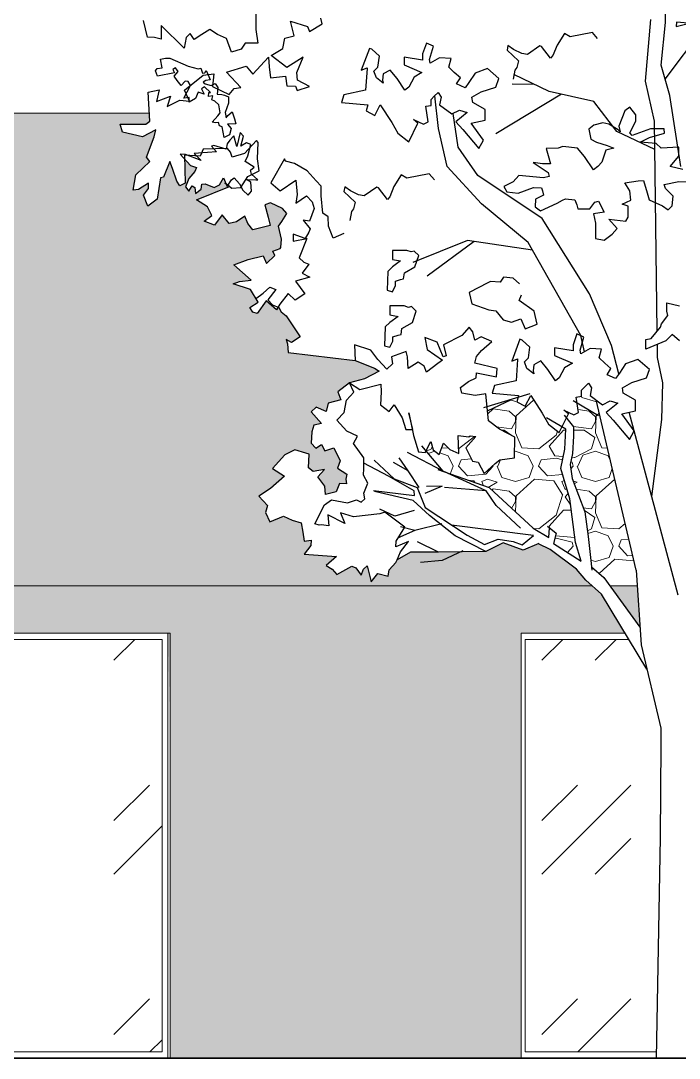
# Model space of a CAD drawing. Header units: millimetres. Extents: x -4829 to 17751, y -2575 to 15731.
# Drawn here: x 7408 to 7826, y 13188 to 13847 of the extents above; entities that cross this region are included whole.
import ezdxf

# ---------------------------------------------------------------- set-up
doc = ezdxf.new("R2010")
doc.units = ezdxf.units.MM
doc.layers.get('0').update_dxf_attribs({"lineweight": 20})
for name, color, linetype, lineweight in [('Alberi_tronco', 7, 'Continuous', 25), ('Albero_foglie', 7, 'Continuous', 25), ('linea terra', 7, 'Continuous', 35), ('retini', 253, 'Continuous', 13)]:
    doc.layers.add(name, color=color, linetype=linetype, lineweight=lineweight)
doc.layers.add('VERDE_alberi', color=104, linetype='Continuous', plot=False)

msp = doc.modelspace()

# ---------------------------------------------------------------- hatches: boundary and pattern name
h = msp.add_hatch()
h.set_pattern_fill('GOST_GLASS', color=256, scale=16)
h.paths.add_polyline_path([(6938.72, 13192.07), (6938.72, 13454.07), (6716.67, 13454.07), (6716.67, 13192.07)])
h.paths.add_polyline_path([(7164.78, 13454.07), (6942.72, 13454.07), (6942.72, 13192.07), (7164.78, 13192.07)])
h.paths.add_polyline_path([(7497.68, 13192.07), (7497.68, 13454.07), (7290.28, 13454.07), (7290.28, 13192.07)])
h.paths.add_polyline_path([(7728.18, 13192.07), (7811.4, 13192.07), (7813.69, 13328.16), (7814.11, 13387.34), (7814.1, 13454.07), (7728.18, 13454.07)])
h.paths.add_polyline_path([(7967.73, 13454.07), (7851.67, 13454.07), (7851.67, 13192.07), (7967.73, 13192.07)])
at = {"layer": 'retini'}
h = msp.add_hatch(dxfattribs=at)
h.set_pattern_fill('GRAVEL', color=256, scale=2)
h.paths.add_polyline_path([(6569.27, 13788.07), (6319.27, 13788.07), (6319.27, 13188.07), (6569.27, 13188.07)])
h.paths.add_polyline_path([(7744.01, 13511.16), (7736.6, 13514.76), (7726.8, 13510.72), (7714.16, 13515.44), (7703.08, 13509.92), (7673.2, 13509.5), (7655.33, 13509.45), (7646.94, 13504.48), (7645.96, 13502.78), (7641.73, 13498.18), (7641.07, 13494.26), (7634.56, 13495.96), (7630.28, 13490.49), (7627.79, 13500.76), (7625.47, 13498.7), (7623.93, 13494.83), (7620.67, 13499.42), (7618.09, 13500.45), (7608.54, 13495.29), (7605.53, 13498.56), (7601.83, 13500.97), (7608.32, 13506.75), (7587.85, 13508.08), (7592.13, 13513.55), (7592.33, 13517.06), (7587.89, 13516.44), (7586.91, 13522.22), (7585.92, 13528.01), (7580.29, 13529.66), (7574.71, 13532.19), (7566.15, 13528.73), (7563.41, 13534.62), (7564.54, 13538.95), (7559.16, 13544.99), (7566.49, 13549.85), (7575.31, 13557.69), (7567.66, 13562.55), (7575.66, 13571.32), (7582, 13574.47), (7588.92, 13572.3), (7591.09, 13571.74), (7590.59, 13562.96), (7593.53, 13560.58), (7600.65, 13561.93), (7596.42, 13557.33), (7600.92, 13551.34), (7601.49, 13546.03), (7608.2, 13547.83), (7610.26, 13553), (7614.65, 13552.74), (7614.39, 13555.83), (7615.01, 13558.88), (7609.07, 13562.75), (7610.66, 13567.5), (7606.73, 13575.66), (7600.9, 13573.8), (7598.93, 13577.88), (7595.27, 13575.45), (7592.38, 13578.71), (7592.78, 13585.73), (7593.92, 13590.06), (7598.82, 13591.1), (7592.2, 13598.53), (7595.45, 13601.42), (7601.91, 13598.84), (7603.09, 13604.06), (7611.14, 13606.22), (7609.23, 13611.18), (7616.6, 13616.91), (7626.12, 13619.54), (7635.5, 13624.4), (7632.53, 13626.18), (7620.19, 13631.16), (7577.66, 13636.16), (7577.23, 13641.77), (7576.36, 13644.36), (7579.82, 13642.64), (7585.25, 13646.17), (7576.35, 13659.46), (7573.33, 13662.05), (7571.86, 13664.73), (7571.27, 13664.99), (7570.3, 13663.27), (7563.82, 13669.08), (7557.94, 13660.95), (7555.19, 13661.81), (7553.4, 13664.78), (7558.72, 13668.26), (7553.84, 13676.29), (7542.83, 13679.73), (7546.82, 13681.36), (7554.19, 13682.22), (7543.17, 13691.87), (7552.41, 13695.33), (7561.85, 13697.51), (7563.95, 13692.62), (7569.33, 13697.74), (7567.91, 13700.45), (7572.53, 13702.18), (7573.07, 13702.92), (7573.52, 13708.22), (7571.55, 13716.39), (7573.69, 13719.35), (7576.79, 13724.42), (7574, 13727.56), (7566.55, 13731.26), (7562.83, 13730), (7565.06, 13722.2), (7566.25, 13716.84), (7555.27, 13714.08), (7552, 13718.12), (7550.28, 13722.74), (7544.96, 13719.27), (7540.24, 13718.18), (7535.76, 13723.66), (7530.96, 13717), (7524.35, 13719.52), (7529.3, 13723.26), (7526.46, 13728.69), (7519.55, 13733.12), (7540.37, 13741.71), (7539.48, 13742.36), (7539, 13741.65), (7536.61, 13747.13), (7534.21, 13742.68), (7530.78, 13740.97), (7524.96, 13743.36), (7522.91, 13743.02), (7522.57, 13739.94), (7518.8, 13737.2), (7518.46, 13740.97), (7516.74, 13741.99), (7514.69, 13738.57), (7512.63, 13741.31), (7514.69, 13746.78), (7518.46, 13751.23), (7519.48, 13753.63), (7515.72, 13755), (7512.03, 13759.06), (7512.25, 13743.7), (7508.96, 13741.98), (7507.05, 13745), (7504.32, 13753.1), (7502.65, 13757.58), (7498.58, 13747.43), (7496.73, 13747.13), (7494.65, 13733.49), (7488.7, 13729.2), (7485.92, 13736.11), (7489.03, 13740.41), (7488.97, 13743.73), (7482.74, 13739.63), (7479.23, 13739.3), (7480.98, 13749.09), (7489.85, 13757.41), (7487.75, 13760.16), (7492.56, 13773.05), (7493.74, 13777.52), (7485.2, 13773.05), (7472.61, 13776), (7471.06, 13781.21), (7487.44, 13781.25), (7490, 13783.08), (7489.71, 13788.07), (7384.17, 13788.07), (7384.17, 13488.07), (7770.57, 13488.07), (7766.7, 13491.54), (7760.77, 13498.55)])
h.paths.add_polyline_path([(7851.53, 13488.07), (7980.91, 13488.07), (7980.91, 13458.07), (7966.24, 13458.07), (7966.24, 13188.07), (8319.27, 13188.07), (8319.27, 13788.07), (8130.65, 13788.07), (8130.93, 13787.06), (8137.26, 13785.8), (8140.35, 13779.92), (8139.46, 13772.2), (8134.47, 13776.82), (8132.12, 13771.7), (8129.02, 13769.36), (8127.25, 13770.37), (8124.18, 13772.28), (8102.85, 13770.7), (8100.41, 13764.55), (8108.77, 13766.83), (8112.75, 13768.66), (8114.77, 13755.76), (8117.56, 13756.52), (8124.77, 13754.75), (8135.79, 13755.51), (8134.64, 13751.46), (8132.43, 13748.62), (8129.2, 13744), (8121.16, 13743.3), (8118.19, 13743.24), (8114.39, 13740.71), (8109.38, 13737.11), (8102.68, 13739.76), (8097.61, 13739.13), (8094.58, 13742.04), (8070.7, 13729.4), (8068.22, 13726.93), (8074.41, 13719.51), (8073.17, 13715.19), (8085.54, 13717.04), (8087.4, 13715.8), (8085.54, 13710.86), (8083.07, 13710.86), (8082.45, 13707.15), (8089.26, 13701.59), (8091.73, 13701.59), (8097.3, 13700.36), (8091.11, 13695.41), (8104.1, 13690.47), (8107.81, 13688.61), (8094.82, 13679.96), (8090.49, 13681.82), (8089.26, 13683.67), (8081.21, 13680.58), (8081.83, 13676.87), (8091.11, 13673.78), (8085.54, 13657.72), (8081.83, 13663.28), (8078.12, 13662.66), (8083.69, 13652.15), (8080.6, 13645.36), (8070.7, 13644.74), (8065.13, 13639.8), (8062.66, 13634.23), (8057.09, 13628.05), (8053.38, 13628.67), (8045.53, 13624.84), (8038.25, 13631.14), (8025.63, 13628.72), (8020.29, 13623.87), (8008.15, 13631.63), (7997.26, 13627.65), (7990.57, 13626.32), (7995.25, 13621.64), (7992.58, 13618.97), (7985.89, 13621.64), (7985.89, 13616.96), (7977.86, 13619.64), (7975.86, 13615.63), (7973.18, 13612.29), (7967.16, 13618.3), (7970.51, 13610.28), (7968.5, 13606.94), (7963.82, 13610.95), (7963.15, 13618.3), (7956.46, 13614.29), (7947.77, 13611.16), (7943.33, 13614.13), (7938.28, 13617.39), (7929.81, 13620.65), (7927.96, 13609.52), (7923.63, 13596.55), (7931.05, 13591.6), (7926.72, 13584.8), (7923.63, 13578.01), (7925.48, 13576.15), (7921.77, 13574.92), (7914.97, 13581.71), (7913.73, 13585.42), (7905.69, 13586.66), (7908.78, 13582.95), (7908.78, 13576.15), (7907.72, 13571.89), (7910.38, 13570.11), (7912.23, 13564.57), (7903.6, 13557.18), (7903.6, 13555.33), (7889.42, 13565.19), (7882.02, 13562.11), (7880.17, 13564.57), (7873.39, 13561.49), (7871.54, 13557.18), (7867.84, 13555.33), (7865.53, 13558.21)])
h = msp.add_hatch(dxfattribs=at)
h.set_pattern_fill('GRAVEL', color=256, scale=2)
h.paths.add_polyline_path([(7756.53, 13543.24), (7750.69, 13562.64), (7753.27, 13574.91), (7753.87, 13587.59), (7751.5, 13588.98), (7749.72, 13585.43), (7742.87, 13590.8), (7738.96, 13597.65), (7731.62, 13608.89), (7728.19, 13602.05), (7722.81, 13604.98), (7723.5, 13607.73), (7719.96, 13606.66), (7704.24, 13599.2), (7704.9, 13592.86), (7711.78, 13587.53), (7721.62, 13582.43), (7721.38, 13569.27), (7712.12, 13567.96), (7709.16, 13565.71), (7702.15, 13559.43), (7698.36, 13566.54), (7694.68, 13567.13), (7690.53, 13575.67), (7696.82, 13582.78), (7693.14, 13583.38), (7692.31, 13582.67), (7685.55, 13583.5), (7685.9, 13572), (7680.21, 13574.6), (7676.17, 13578.63), (7673.44, 13571.4), (7669.65, 13574.49), (7668.34, 13579.7), (7665.18, 13573.88), (7676.14, 13560.82), (7678.85, 13559.58), (7705.44, 13550.2), (7733.19, 13524.59), (7743.13, 13518.78), (7743.59, 13524.89), (7747.83, 13521.51), (7746.03, 13514.87), (7763.67, 13503.73), (7759.98, 13515.66)])
h.paths.add_polyline_path([(7880.84, 13624.33), (7879.59, 13641.62), (7876.87, 13641.02), (7879.52, 13642.61), (7878.82, 13652.38), (7876.2, 13652.38), (7873.53, 13651.71), (7872.19, 13653.71), (7869.51, 13652.38), (7863.49, 13651.71), (7865.5, 13655.72), (7852.79, 13654.38), (7852.12, 13651.04), (7852.12, 13655.05), (7856.14, 13657.05), (7855.47, 13661.06), (7850.12, 13661.06), (7850.12, 13655.05), (7846.77, 13649.04), (7841.42, 13646.36), (7838.75, 13651.04), (7839.42, 13653.71), (7836.74, 13652.38), (7834.73, 13649.7), (7828.71, 13645.7), (7828.09, 13645.23), (7834.41, 13626.29), (7833.24, 13509.56), (7841.86, 13555.84)])
h.paths.add_polyline_path([(7773.09, 13606.04), (7769.29, 13608.89), (7770.27, 13613.78), (7768.31, 13616.71), (7765.86, 13614.27), (7763.91, 13612.31), (7763.91, 13608.4), (7760.48, 13607.91), (7761.95, 13598.14), (7759.02, 13596.67), (7752.65, 13599.6), (7755.59, 13597.16), (7754.32, 13594.62), (7758.72, 13589.05), (7758.83, 13583.18), (7758.17, 13572.16), (7756.59, 13565.12), (7758.01, 13556.15), (7765.97, 13535.06), (7768.03, 13519.33), (7769.79, 13504.09), (7770.18, 13500.13), (7778, 13493.28), (7781.79, 13488.07), (7799.26, 13488.07), (7798.63, 13497.94)])
h = msp.add_hatch(dxfattribs=at)
h.set_pattern_fill('AR-CONC', color=256, scale=0.23)
h.paths.add_polyline_path([(7980.91, 13488.07), (7851.53, 13488.07), (7850.06, 13480.69), (7850.44, 13469.17), (7849.96, 13453.23), (7847.92, 13439.86), (7849.32, 13414.48), (7849.51, 13458.07), (7980.91, 13458.07)])
h.paths.add_polyline_path([(7799.26, 13488.07), (7781.79, 13488.07), (7800.95, 13461.71)], flags=17)
h.paths.add_polyline_path([(7725.58, 13458.07), (7791.44, 13458.07), (7776.5, 13482.75), (7770.57, 13488.07), (6712.67, 13488.07), (6714.67, 13458.07), (7170.78, 13458.07), (7168.78, 13188.07), (7285.18, 13188.07), (7285.18, 13458.07), (7501.42, 13458.07), (7502.75, 13398.07), (7502.75, 13188.07), (7725.58, 13188.07)])

# ---------------------------------------------------------------- linework, layer by layer
for p, q in [((7384.17, 13788.07), (7489.71, 13788.07)), ((6712.67, 13488.07), (7770.57, 13488.07)), ((7781.79, 13488.07), (7799.26, 13488.07)), ((7285.18, 13458.07), (7501.42, 13458.07)), ((7501.42, 13458.07), (7501.42, 13188.07)), ((7501.42, 13458.07), (7502.75, 13458.07)), ((7502.75, 13458.07), (7502.75, 13188.07)), ((7725.58, 13458.07), (7791.44, 13458.07)), ((7725.58, 13458.07), (7725.58, 13188.07)), ((7728.18, 13454.07), (7793.86, 13454.07)), ((7728.18, 13454.07), (7728.18, 13192.07)), ((7287.67, 13192.07), (7497.68, 13192.07)), ((7728.18, 13192.07), (7811.4, 13192.07))]:
    msp.add_line(p, q)
msp.add_lwpolyline([(7287.67, 13192.07), (7287.67, 13454.07), (7497.68, 13454.07), (7497.68, 13192.07)])
at = {"layer": 'Alberi_tronco'}
for p, q in [((7817.07, 13845.81), (7817.37, 13874.06)), ((7817.05, 13809.7), (7852.01, 13856.6)), ((7804.56, 13808.39), (7807.81, 13847.65)), ((7814.44, 13818.68), (7817.07, 13845.81)), ((7820.01, 13799.48), (7814.44, 13818.68)), ((7810.25, 13783.15), (7804.56, 13808.39)), ((7673.18, 13778.4), (7670.68, 13799.22)), ((7826.96, 13754.38), (7820.01, 13799.48)), ((7685.52, 13766.55), (7682.32, 13788.01)), ((7811.88, 13649.79), (7810.25, 13783.15)), ((7678.56, 13754.3), (7673.18, 13778.4)), ((7697.98, 13748.64), (7685.52, 13766.55)), ((7700.35, 13730.53), (7678.56, 13754.3)), ((7738.86, 13721.21), (7697.98, 13748.64)), ((7729.95, 13706.05), (7700.35, 13730.53)), ((7768.92, 13673.4), (7738.86, 13721.21)), ((7691.59, 13707.31), (7656.72, 13693.36)), ((7695.65, 13706.7), (7665.82, 13684.6)), ((7732.7, 13701.2), (7691.59, 13707.31)), ((7763.39, 13647.07), (7729.95, 13706.05)), ((7782.83, 13640.54), (7768.92, 13673.4)), ((7787.61, 13622.68), (7782.83, 13640.54)), ((7812.08, 13633.05), (7811.98, 13641.43)), ((7815.57, 13616.98), (7812.08, 13633.05)), ((7814.89, 13593.63), (7815.57, 13616.98)), ((7758.63, 13605.71), (7774.54, 13596.17)), ((7798.63, 13497.94), (7773.09, 13606.04)), ((7825.25, 13482.14), (7794.16, 13598.23)), ((7753.87, 13587.59), (7741.73, 13594.68)), ((7752.85, 13596.48), (7758.72, 13589.05)), ((7808.48, 13544.75), (7814.89, 13593.63)), ((7753.27, 13574.91), (7753.87, 13587.59)), ((7758.72, 13589.05), (7758.83, 13583.18)), ((7758.83, 13583.18), (7758.17, 13572.16)), ((7676.14, 13560.82), (7653.4, 13572.68)), ((7676.14, 13560.82), (7662.58, 13576.99)), ((7750.69, 13562.64), (7753.27, 13574.91)), ((7758.17, 13572.16), (7756.59, 13565.12)), ((7641.37, 13557.59), (7625.76, 13565.98)), ((7632.2, 13567.78), (7645.01, 13556)), ((7653.9, 13561.01), (7644.54, 13566.35)), ((7653.9, 13561.01), (7648.07, 13569.3)), ((7756.59, 13565.12), (7758.01, 13556.15)), ((7660.93, 13550.46), (7653.9, 13561.01)), ((7705.44, 13550.2), (7672.79, 13561.71)), ((7703.3, 13548.3), (7676.14, 13560.82)), ((7756.53, 13543.24), (7750.69, 13562.64)), ((7657.62, 13548.37), (7641.37, 13557.59)), ((7645.01, 13556), (7659.55, 13550.47)), ((7758.01, 13556.15), (7765.97, 13535.06)), ((7631.77, 13548.49), (7657.8, 13545.47)), ((7657.01, 13542.33), (7632.56, 13547.88)), ((7659.55, 13550.47), (7664.74, 13537.81)), ((7703.3, 13548.3), (7676.91, 13550.54)), ((7709.63, 13539.12), (7703.3, 13548.3)), ((7733.19, 13524.59), (7705.44, 13550.2)), ((7667.38, 13532.71), (7657.01, 13542.33)), ((7725.19, 13524.69), (7709.63, 13539.12)), ((7759.98, 13515.66), (7756.53, 13543.24)), ((7664.74, 13537.81), (7691.21, 13520.26)), ((7683.67, 13519.78), (7667.38, 13532.71)), ((7765.97, 13535.06), (7768.03, 13519.33)), ((7658.11, 13523.1), (7648.93, 13525.54)), ((7675.29, 13527.34), (7658.11, 13523.1)), ((7733.31, 13520.09), (7681.34, 13526.65)), ((7742.17, 13526.01), (7747.83, 13521.51)), ((7743.13, 13518.78), (7743.59, 13524.89)), ((7658.11, 13523.1), (7647.03, 13518.39)), ((7703.08, 13509.92), (7683.67, 13519.78)), ((7691.21, 13520.26), (7702.33, 13514.21)), ((7726.28, 13514.13), (7733.31, 13520.09)), ((7733.19, 13524.59), (7743.13, 13518.78)), ((7747.83, 13521.51), (7746.03, 13514.87)), ((7768.03, 13519.33), (7769.79, 13504.09)), ((7673.2, 13509.5), (7659.79, 13515.92)), ((7702.33, 13514.21), (7710.93, 13517.77)), ((7714.16, 13515.44), (7703.08, 13509.92)), ((7710.93, 13517.77), (7720.51, 13516.17)), ((7726.8, 13510.72), (7714.16, 13515.44)), ((7720.51, 13516.17), (7726.28, 13514.13)), ((7736.75, 13514.82), (7726.8, 13510.72)), ((7744.01, 13511.16), (7736.51, 13514.81)), ((7746.03, 13514.87), (7763.67, 13503.73)), ((7763.67, 13503.73), (7759.98, 13515.66)), ((7673.2, 13509.5), (7655.33, 13509.45)), ((7703.08, 13509.92), (7673.2, 13509.5)), ((7688.6, 13510.22), (7675.37, 13504.13)), ((7760.77, 13498.55), (7744.01, 13511.16)), ((7675.37, 13504.13), (7661.61, 13502.87)), ((7766.7, 13491.54), (7760.77, 13498.55)), ((7769.79, 13504.09), (7770.39, 13497.98)), ((7770.24, 13500.07), (7778, 13493.28)), ((7778, 13493.28), (7800.95, 13461.71)), ((7798.63, 13497.94), (7801.66, 13450.55)), ((7776.5, 13482.75), (7766.7, 13491.54)), ((7805.27, 13435.21), (7776.5, 13482.75)), ((7801.66, 13450.55), (7814.1, 13397.73)), ((7814.1, 13397.73), (7814.11, 13387.34)), ((7814.11, 13387.34), (7813.69, 13328.16)), ((7813.69, 13328.16), (7811.33, 13188.07))]:
    msp.add_line(p, q, dxfattribs=at)
at = {"layer": 'Albero_foglie'}
for p, q in [((7557.18, 13853.03), (7557.18, 13841.23)), ((7599.2, 13844.91), (7598.4, 13848.52)), ((7488.47, 13836.38), (7485.98, 13846.94)), ((7511.78, 13829.42), (7497.18, 13843.84)), ((7497.18, 13843.84), (7497.18, 13835.14)), ((7527.95, 13841.23), (7522.98, 13838.12)), ((7532.93, 13838.12), (7527.95, 13841.23)), ((7557.18, 13841.23), (7558.43, 13832.53)), ((7581.54, 13837.21), (7579.17, 13846.5)), ((7579.17, 13846.5), (7590.03, 13843.2)), ((7590.03, 13843.2), (7591.18, 13840.1)), ((7591.18, 13840.1), (7599.2, 13844.91)), ((7824.23, 13846.03), (7823.89, 13843.24)), ((7823.89, 13843.24), (7833.98, 13845.68)), ((7831.54, 13845.33), (7824.23, 13846.03)), ((7492.92, 13836.3), (7488.47, 13836.38)), ((7497.18, 13835.14), (7492.92, 13836.3)), ((7513.02, 13836.26), (7511.78, 13829.42)), ((7515.51, 13838.74), (7513.02, 13836.26)), ((7518, 13835.01), (7515.51, 13838.74)), ((7522.98, 13838.12), (7518, 13835.01)), ((7538.52, 13835.63), (7532.93, 13838.12)), ((7541.63, 13826.94), (7538.52, 13835.63)), ((7574.26, 13829.22), (7575.61, 13835.82)), ((7575.61, 13835.82), (7581.54, 13837.21)), ((7752.96, 13838.65), (7748.32, 13831.44)), ((7756.57, 13836.59), (7752.96, 13838.65)), ((7770.75, 13839.43), (7756.57, 13836.59)), ((7774.1, 13835.56), (7770.75, 13839.43)), ((7547.85, 13828.8), (7541.63, 13826.94)), ((7550.34, 13832.53), (7547.85, 13828.8)), ((7558.43, 13832.53), (7550.34, 13832.53)), ((7566.85, 13824.72), (7574.26, 13829.22)), ((7629.25, 13829.19), (7624.1, 13815.41)), ((7630.72, 13828.71), (7629.25, 13829.19)), ((7635.61, 13824.31), (7630.72, 13828.71)), ((7665.46, 13832.62), (7663.01, 13825.77)), ((7669.86, 13830.66), (7665.46, 13832.62)), ((7667.42, 13822.35), (7669.86, 13830.66)), ((7717.13, 13831.18), (7716.61, 13828.09)), ((7716.61, 13828.09), (7723.82, 13821.38)), ((7720.73, 13828.6), (7717.13, 13831.18)), ((7725.89, 13826.02), (7720.73, 13828.6)), ((7737.49, 13830.92), (7729.49, 13825.51)), ((7738.52, 13830.41), (7737.49, 13830.92)), ((7744.18, 13823.19), (7738.52, 13830.41)), ((7748.32, 13831.44), (7745.73, 13824.73)), ((7496.75, 13822.37), (7499.91, 13823.08)), ((7497.63, 13816.93), (7496.75, 13822.37)), ((7499.91, 13823.08), (7502.55, 13823.16)), ((7502.55, 13823.16), (7514.33, 13817.98)), ((7555.25, 13812.89), (7565.14, 13823.75)), ((7565.14, 13823.75), (7565.64, 13817.66)), ((7576.86, 13817.12), (7566.85, 13824.72)), ((7587.24, 13823.63), (7576.86, 13817.12)), ((7583.3, 13813.98), (7587.24, 13823.63)), ((7634.63, 13817.46), (7635.61, 13824.31)), ((7663.01, 13821.86), (7651.27, 13823.82)), ((7651.27, 13823.82), (7651.27, 13818.93)), ((7663.01, 13825.77), (7663.01, 13821.86)), ((7667.9, 13819.91), (7667.42, 13822.35)), ((7673.78, 13823.33), (7667.9, 13819.91)), ((7681.12, 13822.84), (7673.78, 13823.33)), ((7679.65, 13817.46), (7681.12, 13822.84)), ((7723.82, 13821.38), (7722.78, 13817.26)), ((7729.49, 13825.51), (7725.89, 13826.02)), ((7745.73, 13824.73), (7744.18, 13823.19)), ((7493.41, 13815), (7494.56, 13816.58)), ((7494.82, 13811.66), (7493.41, 13815)), ((7494.56, 13816.58), (7497.63, 13816.93)), ((7506.25, 13817.02), (7504.49, 13815.96)), ((7504.49, 13815.96), (7505.46, 13813.86)), ((7505.28, 13811.66), (7507.92, 13814.73)), ((7507.92, 13814.73), (7506.25, 13817.02)), ((7514.33, 13817.98), (7520.66, 13816.4)), ((7520.66, 13816.4), (7522.24, 13816.75)), ((7522.24, 13816.75), (7523.3, 13813.5)), ((7524.88, 13813.86), (7525.58, 13815.17)), ((7525.58, 13815.17), (7527.25, 13811.4)), ((7538.65, 13814.24), (7551.12, 13817.92)), ((7551.12, 13817.92), (7555.25, 13812.89)), ((7565.64, 13817.66), (7566.48, 13810.6)), ((7624.1, 13815.41), (7627.82, 13816.91)), ((7627.79, 13816.49), (7626.81, 13802.8)), ((7627.82, 13816.91), (7627.79, 13816.49)), ((7632.09, 13814.92), (7634.63, 13817.46)), ((7633.66, 13810.62), (7632.09, 13814.92)), ((7642.46, 13815.51), (7638.06, 13813.06)), ((7646.87, 13810.13), (7642.46, 13815.51)), ((7651.27, 13818.93), (7662.52, 13814.04)), ((7683.07, 13814.04), (7679.65, 13817.46)), ((7704.11, 13816.49), (7696.28, 13813.55)), ((7711.45, 13810.13), (7704.11, 13816.49)), ((7721.49, 13815.46), (7720.46, 13809.78)), ((7722.78, 13817.26), (7721.49, 13815.46)), ((7505.46, 13813.86), (7494.82, 13811.66)), ((7507.22, 13808.94), (7505.28, 13811.66)), ((7509.77, 13805.69), (7507.22, 13808.94)), ((7512.31, 13808.41), (7509.77, 13805.69)), ((7511.99, 13802.8), (7523.76, 13812.3)), ((7514.16, 13808.32), (7512.31, 13808.41)), ((7515.74, 13805.69), (7514.16, 13808.32)), ((7523.3, 13813.5), (7524.88, 13813.86)), ((7525.5, 13808.85), (7523.74, 13807.8)), ((7523.76, 13812.3), (7530.51, 13813.16)), ((7528.22, 13809.29), (7525.5, 13808.85)), ((7527.25, 13811.4), (7528.22, 13809.29)), ((7530.51, 13813.16), (7529.66, 13805.18)), ((7547.57, 13804.52), (7538.65, 13814.24)), ((7566.48, 13810.6), (7575.98, 13811.7)), ((7575.98, 13811.7), (7576.76, 13805.45)), ((7583.63, 13809.2), (7583.3, 13813.98)), ((7591.31, 13805.17), (7583.63, 13809.2)), ((7638.06, 13807.2), (7633.66, 13810.62)), ((7638.06, 13813.06), (7637.57, 13809.15)), ((7637.57, 13809.15), (7638.06, 13807.2)), ((7651.76, 13802.8), (7646.87, 13810.13)), ((7657.63, 13811.11), (7654.21, 13804.75)), ((7662.52, 13814.04), (7657.63, 13811.11)), ((7686.99, 13810.62), (7683.07, 13814.04)), ((7684.54, 13806.71), (7686.99, 13810.62)), ((7696.28, 13813.55), (7692.37, 13807.69)), ((7709.49, 13804.75), (7711.45, 13810.13)), ((7743.31, 13801.99), (7720.98, 13812.65)), ((7488.94, 13801.44), (7495.81, 13803.03)), ((7490, 13783.08), (7488.94, 13801.44)), ((7495.81, 13803.03), (7494.15, 13795.63)), ((7511.53, 13797.78), (7515.74, 13805.69)), ((7515.04, 13795.69), (7511.99, 13802.8)), ((7520.67, 13801.47), (7518.91, 13797.43)), ((7524.45, 13800.16), (7520.67, 13801.47)), ((7524.53, 13804.99), (7522.69, 13803.58)), ((7522.69, 13803.58), (7524.45, 13800.16)), ((7523.74, 13807.8), (7524.97, 13806.74)), ((7528.49, 13801.39), (7524.53, 13804.99)), ((7524.97, 13806.74), (7528.84, 13805.78)), ((7527.35, 13801.3), (7528.49, 13801.39)), ((7528.84, 13805.78), (7531.39, 13807.01)), ((7529.66, 13805.18), (7540.23, 13800.01)), ((7531.39, 13807.01), (7532.97, 13804.37)), ((7532.8, 13802.18), (7532.71, 13800.33)), ((7532.97, 13804.37), (7532.8, 13802.18)), ((7540.23, 13800.01), (7543.41, 13803.85)), ((7543.41, 13803.85), (7547.57, 13804.52)), ((7576.76, 13805.45), (7582.29, 13805.25)), ((7582.29, 13805.25), (7583.38, 13802.57)), ((7583.38, 13802.57), (7591.31, 13805.17)), ((7626.81, 13802.8), (7613.11, 13799.87)), ((7654.21, 13804.75), (7651.76, 13802.8)), ((7689.92, 13804.27), (7684.54, 13806.71)), ((7692.37, 13807.69), (7689.92, 13804.27)), ((7694.33, 13798.4), (7700.2, 13801.82)), ((7700.2, 13801.82), (7709.49, 13804.75)), ((7734, 13806.44), (7719.88, 13806.6)), ((7771.68, 13795.64), (7743.31, 13801.99)), ((7494.15, 13795.63), (7503.11, 13798.98)), ((7503.11, 13798.98), (7500.84, 13792.44)), ((7500.84, 13792.44), (7508.99, 13796.37)), ((7508.99, 13796.37), (7515.04, 13795.69)), ((7514.96, 13798.05), (7511.53, 13797.78)), ((7514.96, 13795.06), (7514.96, 13798.05)), ((7518.91, 13797.43), (7514.96, 13795.06)), ((7527.08, 13798.75), (7527.35, 13801.3)), ((7529.81, 13799.19), (7527.08, 13798.75)), ((7529.2, 13796.73), (7529.81, 13799.19)), ((7531.22, 13795.85), (7529.2, 13796.73)), ((7533.59, 13793.39), (7531.22, 13795.85)), ((7532.71, 13800.33), (7535.61, 13799.98)), ((7535.61, 13799.98), (7537.37, 13799.54)), ((7537.37, 13799.54), (7539.74, 13798.58)), ((7539.74, 13798.58), (7539.74, 13795.59)), ((7539.74, 13795.59), (7539.83, 13794.45)), ((7613.11, 13799.87), (7611.64, 13794.98)), ((7611.64, 13794.98), (7628.27, 13793.51)), ((7668.39, 13796.93), (7670.35, 13798.89)), ((7668.39, 13793.02), (7668.39, 13796.93)), ((7670.35, 13798.89), (7672.8, 13801.33)), ((7672.8, 13801.33), (7674.75, 13798.4)), ((7674.75, 13798.4), (7673.78, 13793.51)), ((7694.81, 13794.98), (7694.33, 13798.4)), ((7702.64, 13790.58), (7694.81, 13794.98)), ((7751.1, 13800.24), (7709.55, 13775.09)), ((7786.17, 13776.62), (7771.68, 13795.64)), ((7532.98, 13786.46), (7534.56, 13788.3)), ((7534.56, 13788.3), (7533.59, 13793.39)), ((7539.83, 13794.45), (7537.64, 13788.65)), ((7537.64, 13788.65), (7538.25, 13785.14)), ((7539.4, 13786.72), (7542.21, 13789)), ((7542.21, 13789), (7543.7, 13784.52)), ((7628.27, 13793.51), (7627.3, 13789.6)), ((7627.3, 13789.6), (7632.68, 13786.67)), ((7632.68, 13786.67), (7636.1, 13793.51)), ((7636.1, 13793.51), (7643.44, 13782.27)), ((7664.97, 13792.53), (7668.39, 13793.02)), ((7666.44, 13782.76), (7664.97, 13792.53)), ((7673.78, 13793.51), (7681.6, 13787.65)), ((7681.6, 13787.65), (7686.5, 13790.09)), ((7691.39, 13788.62), (7684.05, 13782.76)), ((7686.5, 13790.09), (7691.39, 13788.62)), ((7702.64, 13783.74), (7702.64, 13790.58)), ((7791.29, 13789.67), (7787.49, 13779.88)), ((7794.44, 13791.88), (7791.29, 13789.67)), ((7798.23, 13787.14), (7794.44, 13791.88)), ((7487.44, 13781.25), (7490, 13783.08)), ((7529.38, 13782.5), (7532.98, 13786.46)), ((7531.49, 13781.98), (7529.38, 13782.5)), ((7533.42, 13782.24), (7531.49, 13781.98)), ((7534.04, 13780.22), (7533.42, 13782.24)), ((7538.25, 13785.14), (7539.4, 13786.72)), ((7543.7, 13784.52), (7544.41, 13781.36)), ((7643.44, 13782.27), (7647.36, 13775.43)), ((7654.21, 13770.05), (7660.08, 13781.78)), ((7660.08, 13781.78), (7657.14, 13784.23)), ((7657.14, 13784.23), (7663.5, 13781.29)), ((7663.5, 13781.29), (7666.44, 13782.76)), ((7684.05, 13782.76), (7688.45, 13777.87)), ((7693.84, 13781.78), (7702.64, 13783.74)), ((7701.66, 13771.03), (7693.84, 13781.78)), ((7777.39, 13782.09), (7771.7, 13780.52)), ((7781.18, 13781.15), (7777.39, 13782.09)), ((7794.44, 13775.78), (7798.23, 13783.04)), ((7798.23, 13783.04), (7798.23, 13787.14)), ((7471.06, 13781.21), (7487.44, 13781.25)), ((7472.61, 13776), (7471.06, 13781.21)), ((7485.2, 13773.05), (7472.61, 13776)), ((7493.74, 13777.52), (7485.2, 13773.05)), ((7492.56, 13773.05), (7493.74, 13777.52)), ((7535.71, 13779.43), (7534.04, 13780.22)), ((7537.03, 13772.76), (7535.71, 13779.43)), ((7544.41, 13781.36), (7539.13, 13781.19)), ((7539.13, 13781.19), (7541.42, 13778.38)), ((7541.42, 13778.38), (7540.46, 13774.51)), ((7547.22, 13775.87), (7545.17, 13766.97)), ((7549.28, 13773.47), (7547.22, 13775.87)), ((7647.36, 13775.43), (7654.21, 13770.05)), ((7688.45, 13777.87), (7698.73, 13765.65)), ((7771.7, 13780.52), (7768.54, 13777.99)), ((7768.54, 13777.99), (7769.8, 13771.68)), ((7787.18, 13777.68), (7781.18, 13781.15)), ((7810.47, 13765.11), (7786.17, 13776.62)), ((7788.44, 13776.41), (7787.18, 13777.68)), ((7787.49, 13779.88), (7788.44, 13776.41)), ((7796.02, 13773.89), (7794.44, 13775.78)), ((7807.71, 13778.31), (7796.02, 13773.89)), ((7807.08, 13772.63), (7816.56, 13775.47)), ((7816.24, 13778.31), (7807.71, 13778.31)), ((7816.56, 13775.47), (7816.24, 13778.31)), ((7487.75, 13760.16), (7492.56, 13773.05)), ((7540.46, 13774.51), (7537.03, 13772.76)), ((7539, 13768.68), (7538.32, 13765.26)), ((7540.72, 13771.08), (7539, 13768.68)), ((7543.11, 13773.81), (7540.72, 13771.08)), ((7545.17, 13766.97), (7543.11, 13773.81)), ((7547.57, 13767.31), (7549.28, 13773.47)), ((7551.33, 13769.37), (7547.57, 13767.31)), ((7557.52, 13770.74), (7550.04, 13762.64)), ((7554.07, 13768.34), (7551.33, 13769.37)), ((7558.67, 13769.51), (7557.52, 13770.74)), ((7558.19, 13759.21), (7558.67, 13769.51)), ((7698.73, 13765.65), (7701.66, 13771.03)), ((7769.8, 13771.68), (7773.28, 13769.79)), ((7773.28, 13769.79), (7780.23, 13767.58)), ((7801.08, 13769.79), (7807.08, 13772.63)), ((7811.19, 13768.84), (7801.08, 13769.79)), ((7814.35, 13766), (7811.19, 13768.84)), ((7512.63, 13761.84), (7509.21, 13762.18)), ((7509.21, 13762.18), (7515.72, 13755)), ((7520.85, 13762.87), (7518.11, 13762.52)), ((7518.11, 13762.52), (7522.57, 13758.08)), ((7532.15, 13763.55), (7520.85, 13762.87)), ((7523.73, 13765.27), (7521.82, 13760.93)), ((7539.11, 13765.63), (7523.73, 13765.27)), ((7530.44, 13767.66), (7529.07, 13767.31)), ((7529.07, 13767.31), (7532.15, 13763.55)), ((7538.32, 13765.26), (7530.44, 13767.66)), ((7541.14, 13763.34), (7539.11, 13765.63)), ((7542.13, 13760.18), (7541.14, 13763.34)), ((7550.04, 13762.64), (7542.13, 13760.18)), ((7552.02, 13761.15), (7554.07, 13768.34)), ((7748.96, 13766), (7741.37, 13765.68)), ((7741.37, 13765.68), (7742.64, 13761.26)), ((7752.11, 13766.95), (7748.96, 13766)), ((7761.28, 13766), (7752.11, 13766.95)), ((7765.7, 13760.63), (7761.28, 13766)), ((7779.28, 13764.74), (7776.75, 13757.16)), ((7784.34, 13766), (7779.28, 13764.74)), ((7780.23, 13767.58), (7784.34, 13766)), ((7825.72, 13766.63), (7814.35, 13766)), ((7825.72, 13760.95), (7825.72, 13766.63)), ((7480.98, 13749.09), (7489.85, 13757.41)), ((7489.85, 13757.41), (7487.75, 13760.16)), ((7502.65, 13757.58), (7498.58, 13747.43)), ((7504.32, 13753.1), (7502.65, 13757.58)), ((7521.82, 13760.93), (7512, 13761.47)), ((7512, 13761.47), (7512.25, 13743.7)), ((7522.57, 13758.08), (7512.63, 13761.84)), ((7550.31, 13757.39), (7552.02, 13761.15)), ((7556.13, 13753.97), (7550.31, 13757.39)), ((7559.19, 13751.54), (7558.19, 13759.21)), ((7575.44, 13759.15), (7566.78, 13744.03)), ((7576.02, 13757.61), (7575.44, 13759.15)), ((7581.79, 13756.26), (7576.02, 13757.61)), ((7589.84, 13751.57), (7581.79, 13756.26)), ((7739.16, 13755.9), (7733.16, 13756.85)), ((7733.16, 13756.85), (7742.64, 13750.53)), ((7744.22, 13755.9), (7739.16, 13755.9)), ((7742.64, 13761.26), (7744.22, 13755.9)), ((7771.38, 13752.11), (7765.7, 13760.63)), ((7776.75, 13757.16), (7774.23, 13754.32)), ((7820.03, 13754.32), (7825.72, 13760.95)), ((7479.23, 13739.3), (7480.98, 13749.09)), ((7507.05, 13745), (7504.32, 13753.1)), ((7518.46, 13751.23), (7514.69, 13746.78)), ((7515.72, 13755), (7519.48, 13753.63)), ((7519.48, 13753.63), (7518.46, 13751.23)), ((7552.12, 13747.86), (7559.19, 13751.54)), ((7553.73, 13751.92), (7556.13, 13753.97)), ((7554.42, 13749.52), (7553.73, 13751.92)), ((7558.53, 13745.76), (7554.42, 13749.52)), ((7595.42, 13745.28), (7589.84, 13751.57)), ((7649.44, 13748.91), (7644.79, 13741.7)), ((7653.04, 13746.85), (7649.44, 13748.91)), ((7667.22, 13749.69), (7653.04, 13746.85)), ((7670.57, 13745.82), (7667.22, 13749.69)), ((7742.64, 13750.53), (7743.27, 13748.01)), ((7774.23, 13754.32), (7771.38, 13752.11)), ((7828.24, 13752.43), (7820.03, 13754.32)), ((7488.97, 13743.73), (7482.74, 13739.63)), ((7489.03, 13740.41), (7488.97, 13743.73)), ((7496.73, 13747.13), (7494.65, 13733.49)), ((7498.58, 13747.43), (7496.73, 13747.13)), ((7508.96, 13741.98), (7507.05, 13745)), ((7512.25, 13743.7), (7508.96, 13741.98)), ((7514.69, 13746.78), (7512.63, 13741.31)), ((7522.57, 13739.94), (7522.91, 13743.02)), ((7522.91, 13743.02), (7524.96, 13743.36)), ((7524.96, 13743.36), (7530.78, 13740.97)), ((7530.78, 13740.97), (7534.21, 13742.68)), ((7534.21, 13742.68), (7536.61, 13747.13)), ((7536.61, 13747.13), (7539, 13741.65)), ((7540.37, 13741.71), (7537.41, 13743.85)), ((7537.41, 13743.85), (7541.85, 13740.65)), ((7539, 13741.65), (7541.74, 13745.76)), ((7541.74, 13745.76), (7543.46, 13747.13)), ((7543.46, 13747.13), (7546.88, 13743.36)), ((7546.88, 13743.36), (7548.94, 13739.26)), ((7547.68, 13740.94), (7552.12, 13747.86)), ((7554.07, 13744.39), (7551.33, 13746.1)), ((7551.33, 13746.1), (7557.16, 13745.76)), ((7554.42, 13738.57), (7554.07, 13744.39)), ((7557.16, 13745.76), (7558.53, 13745.76)), ((7566.78, 13744.03), (7572.52, 13738.76)), ((7572.52, 13738.76), (7582.52, 13745.6)), ((7582.52, 13745.6), (7583.32, 13736.59)), ((7598.58, 13741.88), (7595.42, 13745.28)), ((7720.53, 13744.54), (7714.52, 13741.7)), ((7724, 13748.64), (7720.53, 13744.54)), ((7739.79, 13747.06), (7724, 13748.64)), ((7743.27, 13748.01), (7739.79, 13747.06)), ((7791.29, 13743.91), (7799.81, 13745.17)), ((7794.44, 13738.86), (7791.29, 13743.91)), ((7799.81, 13745.17), (7803.29, 13745.48)), ((7803.29, 13745.48), (7805.5, 13737.59)), ((7816.24, 13742.96), (7825.72, 13744.85)), ((7817.19, 13740.44), (7816.24, 13742.96)), ((7825.72, 13744.85), (7830.46, 13744.54)), ((7482.74, 13739.63), (7479.23, 13739.3)), ((7485.92, 13736.11), (7489.03, 13740.41)), ((7488.7, 13729.2), (7485.92, 13736.11)), ((7512.63, 13741.31), (7514.69, 13738.57)), ((7514.69, 13738.57), (7516.74, 13741.99)), ((7516.74, 13741.99), (7518.46, 13740.97)), ((7518.46, 13740.97), (7518.8, 13737.2)), ((7518.8, 13737.2), (7522.57, 13739.94)), ((7519.55, 13733.12), (7540.37, 13741.71)), ((7541.85, 13740.65), (7547.68, 13740.94)), ((7548.94, 13739.26), (7552.36, 13736.18)), ((7552.36, 13736.18), (7554.42, 13738.57)), ((7583.32, 13736.59), (7582.6, 13730.92)), ((7582.6, 13730.92), (7589.36, 13735.6)), ((7589.36, 13735.6), (7592.89, 13731.93)), ((7598.6, 13735.67), (7598.58, 13741.88)), ((7599.7, 13724.75), (7598.6, 13735.67)), ((7613.6, 13741.44), (7613.08, 13738.35)), ((7613.08, 13738.35), (7620.29, 13731.64)), ((7617.21, 13738.86), (7613.6, 13741.44)), ((7622.36, 13736.28), (7617.21, 13738.86)), ((7625.97, 13735.77), (7622.36, 13736.28)), ((7633.96, 13741.18), (7625.97, 13735.77)), ((7634.99, 13740.67), (7633.96, 13741.18)), ((7640.66, 13733.45), (7634.99, 13740.67)), ((7644.79, 13741.7), (7642.2, 13734.99)), ((7714.52, 13741.7), (7716.42, 13738.23)), ((7716.42, 13738.23), (7723.68, 13737.28)), ((7723.68, 13737.28), (7733.48, 13741.07)), ((7733.48, 13741.07), (7738.53, 13740.75)), ((7739.79, 13736.02), (7734.74, 13733.49)), ((7738.53, 13740.75), (7739.16, 13738.86)), ((7739.16, 13738.86), (7739.79, 13736.02)), ((7795.08, 13732.86), (7794.44, 13738.86)), ((7805.5, 13737.59), (7806.76, 13733.18)), ((7821.93, 13735.39), (7817.19, 13740.44)), ((7494.65, 13733.49), (7488.7, 13729.2)), ((7526.46, 13728.69), (7519.55, 13733.12)), ((7566.55, 13731.26), (7562.83, 13730)), ((7562.83, 13730), (7565.06, 13722.2)), ((7574, 13727.56), (7566.55, 13731.26)), ((7592.89, 13731.93), (7594.24, 13727.58)), ((7620.29, 13731.64), (7619.26, 13727.52)), ((7642.2, 13734.99), (7640.66, 13733.45)), ((7734.74, 13733.49), (7734.42, 13728.76)), ((7737.9, 13726.23), (7748.32, 13730.97)), ((7748.32, 13730.97), (7751.8, 13732.86)), ((7751.8, 13732.86), (7753.69, 13733.81)), ((7753.69, 13733.81), (7759.7, 13733.18)), ((7759.7, 13733.18), (7760.96, 13730.02)), ((7760.96, 13730.02), (7761.59, 13727.5)), ((7769.17, 13727.5), (7772.33, 13731.6)), ((7772.33, 13731.6), (7774.54, 13732.23)), ((7774.54, 13732.23), (7778.33, 13725.29)), ((7789.71, 13730.34), (7795.08, 13732.86)), ((7793.5, 13729.07), (7789.71, 13730.34)), ((7793.5, 13722.13), (7793.5, 13729.07)), ((7806.76, 13733.18), (7815.29, 13729.39)), ((7815.29, 13729.39), (7818.77, 13726.86)), ((7818.77, 13726.86), (7821.3, 13729.39)), ((7821.3, 13729.39), (7821.93, 13735.39)), ((7524.35, 13719.52), (7529.3, 13723.26)), ((7529.3, 13723.26), (7526.46, 13728.69)), ((7535.76, 13723.66), (7530.96, 13717)), ((7540.24, 13718.18), (7535.76, 13723.66)), ((7550.28, 13722.74), (7544.96, 13719.27)), ((7552, 13718.12), (7550.28, 13722.74)), ((7573.69, 13719.35), (7576.79, 13724.42)), ((7576.79, 13724.42), (7574, 13727.56)), ((7594.24, 13727.58), (7591.28, 13719.58)), ((7603.03, 13722.35), (7599.7, 13724.75)), ((7603.31, 13716.51), (7603.03, 13722.35)), ((7617.97, 13725.72), (7616.93, 13720.04)), ((7619.26, 13727.52), (7617.97, 13725.72)), ((7734.42, 13728.76), (7737.9, 13726.23)), ((7761.59, 13727.5), (7769.17, 13727.5)), ((7778.33, 13725.29), (7771.38, 13724.34)), ((7771.38, 13724.34), (7772.65, 13718.34)), ((7530.96, 13717), (7524.35, 13719.52)), ((7544.96, 13719.27), (7540.24, 13718.18)), ((7555.27, 13714.08), (7552, 13718.12)), ((7566.25, 13716.84), (7555.27, 13714.08)), ((7565.06, 13722.2), (7566.25, 13716.84)), ((7571.55, 13716.39), (7573.69, 13719.35)), ((7573.52, 13708.22), (7571.55, 13716.39)), ((7591.28, 13719.58), (7587.26, 13720.24)), ((7587.26, 13720.24), (7591.73, 13714.76)), ((7606.19, 13708.81), (7603.31, 13716.51)), ((7772.65, 13718.34), (7772.65, 13708.56)), ((7786.55, 13714.87), (7781.18, 13720.87)), ((7781.18, 13720.87), (7791.92, 13719.61)), ((7791.92, 13719.61), (7793.5, 13722.13)), ((7588.47, 13708.68), (7580.85, 13711.36)), ((7580.85, 13711.36), (7580.93, 13706.8)), ((7590.77, 13712.64), (7588.47, 13708.68)), ((7591.73, 13714.76), (7590.77, 13712.64)), ((7612.97, 13711.73), (7606.19, 13708.81)), ((7778.33, 13707.61), (7783.39, 13711.4)), ((7783.39, 13711.4), (7786.55, 13714.87)), ((7572.53, 13702.18), (7573.07, 13702.92)), ((7573.07, 13702.92), (7573.52, 13708.22)), ((7580.93, 13706.8), (7589.47, 13708.51)), ((7589.47, 13708.51), (7584.58, 13696.29)), ((7772.65, 13708.56), (7778.33, 13707.61)), ((7552.41, 13695.33), (7561.85, 13697.51)), ((7561.85, 13697.51), (7563.95, 13692.62)), ((7563.95, 13692.62), (7569.33, 13697.74)), ((7567.91, 13700.45), (7572.53, 13702.18)), ((7569.33, 13697.74), (7567.91, 13700.45)), ((7584.58, 13696.29), (7587.64, 13693.52)), ((7652.9, 13701.06), (7643.82, 13701.06)), ((7643.82, 13701.06), (7643.82, 13695.34)), ((7655.76, 13700.11), (7652.9, 13701.06)), ((7657.67, 13700.59), (7655.76, 13700.11)), ((7660.54, 13697.72), (7657.67, 13700.59)), ((7658.15, 13690.57), (7660.54, 13697.72)), ((7543.17, 13691.87), (7552.41, 13695.33)), ((7554.19, 13682.22), (7543.17, 13691.87)), ((7590.76, 13692.39), (7586.49, 13686.47)), ((7587.64, 13693.52), (7590.76, 13692.39)), ((7643.82, 13690.57), (7640.96, 13687.7)), ((7643.82, 13695.34), (7649.08, 13694.38)), ((7649.08, 13694.38), (7643.82, 13690.57)), ((7651.46, 13686.75), (7658.15, 13690.57)), ((7591.46, 13684.01), (7582.38, 13681.56)), ((7586.49, 13686.47), (7591.46, 13684.01)), ((7640.96, 13687.7), (7640.48, 13675.78)), ((7649.08, 13682.46), (7650.99, 13682.93)), ((7650.99, 13682.93), (7651.46, 13686.75)), ((7714.31, 13683.97), (7712.31, 13680.8)), ((7720.45, 13683.46), (7714.31, 13683.97)), ((7724.6, 13679.78), (7720.45, 13683.46)), ((7542.83, 13679.73), (7546.82, 13681.36)), ((7553.84, 13676.29), (7542.83, 13679.73)), ((7546.82, 13681.36), (7554.19, 13682.22)), ((7558.72, 13668.26), (7553.84, 13676.29)), ((7561.76, 13673.87), (7565.98, 13677.58)), ((7565.98, 13677.58), (7569.78, 13676.12)), ((7582.38, 13681.56), (7588.27, 13673.37)), ((7643.82, 13674.82), (7645.73, 13678.64)), ((7645.73, 13681.5), (7649.08, 13682.46)), ((7645.73, 13678.64), (7645.73, 13681.5)), ((7704.48, 13680.34), (7692.6, 13674.4)), ((7706.17, 13681.31), (7704.48, 13680.34)), ((7712.31, 13680.8), (7706.17, 13681.31)), ((7556.93, 13670.25), (7561.76, 13673.87)), ((7569.78, 13676.12), (7564.87, 13669.73)), ((7564.87, 13669.73), (7567.8, 13666.54)), ((7577.78, 13673.63), (7572.34, 13666.87)), ((7582.05, 13669.42), (7577.78, 13673.63)), ((7588.27, 13673.37), (7582.05, 13669.42)), ((7640.48, 13675.78), (7643.82, 13674.82)), ((7692.6, 13674.4), (7694.34, 13667.08)), ((7724.33, 13669.28), (7725.87, 13672.87)), ((7553.4, 13664.78), (7558.72, 13668.26)), ((7555.19, 13661.81), (7553.4, 13664.78)), ((7563.82, 13669.08), (7557.94, 13660.95)), ((7570.3, 13663.27), (7563.82, 13669.08)), ((7567.8, 13666.54), (7571.86, 13664.73)), ((7572.34, 13666.87), (7570.3, 13663.27)), ((7571.86, 13664.73), (7573.33, 13662.05)), ((7651.29, 13665.78), (7642.22, 13665.78)), ((7642.22, 13665.78), (7642.22, 13660.06)), ((7654.16, 13664.83), (7651.29, 13665.78)), ((7656.07, 13665.31), (7654.16, 13664.83)), ((7658.93, 13662.45), (7656.07, 13665.31)), ((7694.34, 13667.08), (7705.03, 13663.35)), ((7705.03, 13663.35), (7709.43, 13662.73)), ((7733.89, 13662.43), (7724.33, 13669.28)), ((7818.01, 13662.4), (7818.01, 13667.75)), ((7818.01, 13667.75), (7826.04, 13665.74)), ((7557.94, 13660.95), (7555.19, 13661.81)), ((7573.33, 13662.05), (7576.35, 13659.46)), ((7576.35, 13659.46), (7585.25, 13646.17)), ((7642.22, 13660.06), (7647.47, 13659.11)), ((7647.47, 13659.11), (7642.22, 13655.29)), ((7656.55, 13655.29), (7658.93, 13662.45)), ((7709.43, 13662.73), (7714.13, 13656.9)), ((7714.13, 13656.9), (7719.45, 13655.47)), ((7719.45, 13655.47), (7725.44, 13657.56)), ((7725.44, 13657.56), (7728, 13651.17)), ((7735.68, 13654.24), (7733.89, 13662.43)), ((7814.67, 13654.38), (7818.68, 13659.73)), ((7818.68, 13659.73), (7818.01, 13662.4)), ((7639.35, 13652.43), (7638.88, 13640.5)), ((7642.22, 13655.29), (7639.35, 13652.43)), ((7649.38, 13647.65), (7649.86, 13651.47)), ((7649.86, 13651.47), (7656.55, 13655.29)), ((7692.58, 13652.26), (7687.83, 13647.04)), ((7694.84, 13649.3), (7692.58, 13652.26)), ((7728, 13651.17), (7735.68, 13654.24)), ((7807.98, 13645.03), (7814, 13652.38)), ((7814, 13652.38), (7814.67, 13654.38)), ((7579.82, 13642.64), (7576.36, 13644.36)), ((7576.36, 13644.36), (7577.23, 13641.77)), ((7585.25, 13646.17), (7579.82, 13642.64)), ((7642.22, 13639.54), (7644.13, 13643.36)), ((7644.13, 13646.22), (7647.47, 13647.18)), ((7644.13, 13643.36), (7644.13, 13646.22)), ((7647.47, 13647.18), (7649.38, 13647.65)), ((7672.29, 13642.66), (7664.46, 13645.74)), ((7664.46, 13645.74), (7665.88, 13638.03)), ((7687.83, 13647.04), (7676.2, 13641.11)), ((7696.14, 13644.08), (7694.84, 13649.3)), ((7700.17, 13646.09), (7696.14, 13644.08)), ((7706.94, 13643.25), (7700.17, 13646.09)), ((7724.77, 13644.57), (7719.61, 13630.78)), ((7726.23, 13644.08), (7724.77, 13644.57)), ((7731.13, 13639.68), (7726.23, 13644.08)), ((7760.97, 13647.99), (7758.53, 13641.15)), ((7765.38, 13646.04), (7760.97, 13647.99)), ((7762.93, 13637.73), (7765.38, 13646.04)), ((7804.64, 13644.36), (7807.98, 13645.03)), ((7804.64, 13638.35), (7804.64, 13644.36)), ((7817.34, 13643.69), (7804.64, 13638.35)), ((7821.36, 13647.7), (7817.34, 13643.69)), ((7826.04, 13643.69), (7821.36, 13647.7)), ((7577.23, 13641.77), (7577.66, 13636.16)), ((7630.16, 13637.68), (7619.72, 13641.11)), ((7619.72, 13641.11), (7620.19, 13631.16)), ((7634.67, 13631.75), (7630.16, 13637.68)), ((7638.88, 13640.5), (7642.22, 13639.54)), ((7652.59, 13636.73), (7643.33, 13633.41)), ((7653.42, 13633.41), (7652.59, 13636.73)), ((7665.88, 13638.03), (7675.6, 13631.39)), ((7676.08, 13633.53), (7672.29, 13642.66)), ((7676.2, 13641.11), (7677.98, 13634)), ((7697.2, 13633.76), (7700.29, 13637.56)), ((7700.29, 13637.56), (7706.94, 13643.25)), ((7730.15, 13632.84), (7731.13, 13639.68)), ((7758.53, 13637.24), (7746.78, 13639.19)), ((7746.78, 13639.19), (7746.78, 13634.31)), ((7758.53, 13641.15), (7758.53, 13637.24)), ((7763.42, 13635.28), (7762.93, 13637.73)), ((7769.29, 13638.71), (7763.42, 13635.28)), ((7776.63, 13638.22), (7769.29, 13638.71)), ((7775.16, 13632.84), (7776.63, 13638.22)), ((7577.66, 13636.16), (7620.19, 13631.16)), ((7620.19, 13631.16), (7632.53, 13626.18)), ((7640.24, 13625.58), (7634.67, 13631.75)), ((7643.33, 13633.41), (7643.92, 13629.02)), ((7653.77, 13625.94), (7653.42, 13633.41)), ((7675.6, 13631.39), (7672.64, 13629.14)), ((7677.98, 13634), (7676.08, 13633.53)), ((7696.25, 13629.5), (7697.2, 13633.76)), ((7719.61, 13630.78), (7723.33, 13632.28)), ((7723.3, 13631.86), (7722.32, 13618.18)), ((7723.33, 13632.28), (7723.3, 13631.86)), ((7727.6, 13630.3), (7730.15, 13632.84)), ((7729.17, 13626), (7727.6, 13630.3)), ((7737.98, 13630.88), (7733.57, 13628.44)), ((7742.38, 13625.51), (7737.98, 13630.88)), ((7746.78, 13634.31), (7758.04, 13629.42)), ((7778.59, 13629.42), (7775.16, 13632.84)), ((7799.62, 13631.86), (7791.8, 13628.93)), ((7806.96, 13625.51), (7799.62, 13631.86)), ((7635.5, 13624.4), (7626.12, 13619.54)), ((7632.53, 13626.18), (7635.5, 13624.4)), ((7643.92, 13629.02), (7640.24, 13625.58)), ((7660.3, 13630.09), (7653.77, 13625.94)), ((7663.97, 13627.48), (7660.3, 13630.09)), ((7665.4, 13623.81), (7663.97, 13627.48)), ((7672.64, 13629.14), (7665.4, 13623.81)), ((7710.25, 13625.94), (7696.25, 13629.5)), ((7710.01, 13620.84), (7710.25, 13625.94)), ((7733.57, 13622.57), (7729.17, 13626)), ((7733.57, 13628.44), (7733.08, 13624.53)), ((7733.08, 13624.53), (7733.57, 13622.57)), ((7747.27, 13618.18), (7742.38, 13625.51)), ((7753.14, 13626.49), (7749.72, 13620.13)), ((7758.04, 13629.42), (7753.14, 13626.49)), ((7782.5, 13626), (7778.59, 13629.42)), ((7780.05, 13622.09), (7782.5, 13626)), ((7791.8, 13628.93), (7787.88, 13623.06)), ((7805.01, 13620.13), (7806.96, 13625.51)), ((7626.12, 13619.54), (7616.6, 13616.91)), ((7686.99, 13614.08), (7692.09, 13617.88)), ((7692.09, 13617.88), (7697.08, 13620.13)), ((7697.08, 13620.13), (7697.32, 13623.21)), ((7697.32, 13623.21), (7710.01, 13620.84)), ((7722.32, 13618.18), (7708.62, 13615.24)), ((7749.72, 13620.13), (7747.27, 13618.18)), ((7785.44, 13619.64), (7780.05, 13622.09)), ((7787.88, 13623.06), (7785.44, 13619.64)), ((7789.84, 13613.78), (7795.71, 13617.2)), ((7795.71, 13617.2), (7805.01, 13620.13)), ((7616.6, 13616.91), (7609.23, 13611.18)), ((7609.23, 13611.18), (7611.14, 13606.22)), ((7614.65, 13606.02), (7619.35, 13611.03)), ((7616.6, 13616.91), (7623.27, 13612.78)), ((7619.35, 13611.03), (7616.6, 13616.91)), ((7623.27, 13612.78), (7636.56, 13616.1)), ((7636.79, 13611.12), (7636.32, 13602.94)), ((7636.56, 13616.1), (7636.79, 13611.12)), ((7687.94, 13610.29), (7686.99, 13614.08)), ((7708.62, 13615.24), (7707.15, 13610.36)), ((7707.15, 13610.36), (7723.79, 13608.89)), ((7763.91, 13612.31), (7765.86, 13614.27)), ((7763.91, 13608.4), (7763.91, 13612.31)), ((7765.86, 13614.27), (7768.31, 13616.71)), ((7768.31, 13616.71), (7770.27, 13613.78)), ((7770.27, 13613.78), (7769.29, 13608.89)), ((7790.33, 13610.36), (7789.84, 13613.78)), ((7798.16, 13605.96), (7790.33, 13610.36)), ((7603.09, 13604.06), (7601.91, 13598.84)), ((7611.14, 13606.22), (7603.09, 13604.06)), ((7613.32, 13598.17), (7614.65, 13606.02)), ((7696.36, 13608.87), (7687.94, 13610.29)), ((7703.12, 13610.05), (7696.36, 13608.87)), ((7730.96, 13609.98), (7701.62, 13601.12)), ((7704.9, 13592.86), (7703.12, 13610.05)), ((7723.79, 13608.89), (7722.81, 13604.98)), ((7722.81, 13604.98), (7728.19, 13602.05)), ((7728.19, 13602.05), (7731.62, 13608.89)), ((7731.62, 13608.89), (7738.96, 13597.65)), ((7760.48, 13607.91), (7763.91, 13608.4)), ((7761.95, 13598.14), (7760.48, 13607.91)), ((7769.29, 13608.89), (7777.12, 13603.02)), ((7777.12, 13603.02), (7782.01, 13605.47)), ((7786.9, 13604), (7779.56, 13598.14)), ((7782.01, 13605.47), (7786.9, 13604)), ((7798.16, 13599.11), (7798.16, 13605.96)), ((7595.45, 13601.42), (7592.2, 13598.53)), ((7592.2, 13598.53), (7598.82, 13591.1)), ((7601.91, 13598.84), (7595.45, 13601.42)), ((7608.62, 13593.16), (7613.32, 13598.17)), ((7636.32, 13602.94), (7641.89, 13598.79)), ((7641.89, 13598.79), (7644.86, 13603.06)), ((7644.86, 13603.06), (7649.96, 13594.76)), ((7656.84, 13587.41), (7654.23, 13597.84)), ((7654.23, 13597.84), (7657.31, 13583.5)), ((7738.96, 13597.65), (7742.87, 13590.8)), ((7755.59, 13597.16), (7752.65, 13599.6)), ((7752.65, 13599.6), (7759.02, 13596.67)), ((7759.02, 13596.67), (7761.95, 13598.14)), ((7779.56, 13598.14), (7783.97, 13593.25)), ((7789.35, 13597.16), (7798.16, 13599.11)), ((7598.82, 13591.1), (7593.92, 13590.06)), ((7614.83, 13586.19), (7608.62, 13593.16)), ((7649.96, 13594.76), (7652.33, 13587.29)), ((7711.78, 13587.53), (7704.9, 13592.86)), ((7742.87, 13590.8), (7749.72, 13585.43)), ((7749.72, 13585.43), (7755.59, 13597.16)), ((7783.97, 13593.25), (7794.24, 13581.03)), ((7797.18, 13586.4), (7789.35, 13597.16)), ((7592.78, 13585.73), (7592.38, 13578.71)), ((7593.92, 13590.06), (7592.78, 13585.73)), ((7621.7, 13583.15), (7614.83, 13586.19)), ((7652.33, 13587.29), (7656.84, 13587.41)), ((7721.62, 13582.43), (7711.78, 13587.53)), ((7794.24, 13581.03), (7797.18, 13586.4)), ((7592.38, 13578.71), (7595.27, 13575.45)), ((7595.27, 13575.45), (7598.93, 13577.88)), ((7598.93, 13577.88), (7600.9, 13573.8)), ((7619.22, 13578.45), (7621.7, 13583.15)), ((7625.73, 13569.26), (7619.22, 13578.45)), ((7657.31, 13583.5), (7660.39, 13573.18)), ((7664.54, 13572.71), (7668.34, 13579.7)), ((7668.34, 13579.7), (7669.65, 13574.49)), ((7673.44, 13571.4), (7676.17, 13578.63)), ((7676.17, 13578.63), (7680.21, 13574.6)), ((7685.9, 13572), (7685.55, 13583.5)), ((7685.55, 13583.5), (7692.31, 13582.67)), ((7696.82, 13582.78), (7690.53, 13575.67)), ((7692.31, 13582.67), (7693.14, 13583.38)), ((7693.14, 13583.38), (7696.82, 13582.78)), ((7721.38, 13569.27), (7721.62, 13582.43)), ((7575.66, 13571.32), (7567.66, 13562.55)), ((7582, 13574.47), (7575.66, 13571.32)), ((7588.92, 13572.3), (7582, 13574.47)), ((7591.09, 13571.74), (7588.92, 13572.3)), ((7590.59, 13562.96), (7591.09, 13571.74)), ((7600.9, 13573.8), (7606.73, 13575.66)), ((7606.73, 13575.66), (7610.66, 13567.5)), ((7660.39, 13573.18), (7664.54, 13572.71)), ((7669.65, 13574.49), (7673.44, 13571.4)), ((7680.21, 13574.6), (7685.9, 13572)), ((7690.53, 13575.67), (7694.68, 13567.13)), ((7610.66, 13567.5), (7609.07, 13562.75)), ((7625.79, 13562.65), (7625.73, 13569.26)), ((7694.68, 13567.13), (7698.36, 13566.54)), ((7698.36, 13566.54), (7702.15, 13559.43)), ((7702.15, 13559.43), (7709.16, 13565.71)), ((7709.16, 13565.71), (7712.12, 13567.96)), ((7712.12, 13567.96), (7721.38, 13569.27)), ((7575.31, 13557.69), (7566.49, 13549.85)), ((7567.66, 13562.55), (7575.31, 13557.69)), ((7593.53, 13560.58), (7590.59, 13562.96)), ((7600.65, 13561.93), (7593.53, 13560.58)), ((7596.42, 13557.33), (7600.65, 13561.93)), ((7609.07, 13562.75), (7615.01, 13558.88)), ((7615.01, 13558.88), (7614.39, 13555.83)), ((7625.54, 13558.26), (7625.79, 13562.65)), ((7628.33, 13553.25), (7625.54, 13558.26)), ((7600.92, 13551.34), (7596.42, 13557.33)), ((7601.49, 13546.03), (7600.92, 13551.34)), ((7610.26, 13553), (7608.2, 13547.83)), ((7614.65, 13552.74), (7610.26, 13553)), ((7614.39, 13555.83), (7614.65, 13552.74)), ((7625.76, 13546.8), (7628.33, 13553.25)), ((7675.44, 13551.41), (7664.34, 13546.59)), ((7675.44, 13551.41), (7665.55, 13551.18)), ((7566.49, 13549.85), (7559.16, 13544.99)), ((7559.16, 13544.99), (7564.54, 13538.95)), ((7608.2, 13547.83), (7601.49, 13546.03)), ((7626.43, 13543.24), (7625.76, 13546.8)), ((7564.54, 13538.95), (7563.41, 13534.62)), ((7594.7, 13527.49), (7600.67, 13539.47)), ((7600.67, 13539.47), (7605.27, 13542.72)), ((7605.27, 13542.72), (7615.28, 13540.81)), ((7615.28, 13540.81), (7621.11, 13542.67)), ((7621.11, 13542.67), (7624.11, 13541.17)), ((7624.11, 13541.17), (7626.43, 13543.24)), ((7563.41, 13534.62), (7566.15, 13528.73)), ((7566.15, 13528.73), (7574.71, 13532.19)), ((7574.71, 13532.19), (7580.29, 13529.66)), ((7613.64, 13527.7), (7602.95, 13533.17)), ((7602.95, 13533.17), (7603.42, 13526.1)), ((7619.16, 13531.78), (7610.95, 13534.46)), ((7610.95, 13534.46), (7613.64, 13527.7)), ((7635.87, 13533.75), (7619.16, 13531.78)), ((7639.01, 13534.89), (7635.87, 13533.75)), ((7651.81, 13525.27), (7639.01, 13534.89)), ((7657.74, 13535.97), (7645.34, 13532.32)), ((7580.29, 13529.66), (7585.92, 13528.01)), ((7585.92, 13528.01), (7586.91, 13522.22)), ((7597.28, 13526.46), (7594.7, 13527.49)), ((7598.62, 13526.82), (7597.28, 13526.46)), ((7603.42, 13526.1), (7598.62, 13526.82)), ((7646.31, 13516.41), (7651.81, 13525.27)), ((7586.91, 13522.22), (7587.89, 13516.44)), ((7592.13, 13513.55), (7587.85, 13508.08)), ((7587.89, 13516.44), (7592.33, 13517.06)), ((7592.33, 13517.06), (7592.13, 13513.55)), ((7646.11, 13512.9), (7646.31, 13516.41)), ((7654.06, 13516.13), (7646.11, 13512.9)), ((7649, 13509.64), (7654.06, 13516.13)), ((7587.85, 13508.08), (7608.32, 13506.75)), ((7608.32, 13506.75), (7601.83, 13500.97)), ((7646.94, 13504.48), (7649, 13509.64)), ((7655.33, 13509.45), (7646.94, 13504.48)), ((7601.83, 13500.97), (7605.53, 13498.56)), ((7605.53, 13498.56), (7608.54, 13495.29)), ((7608.54, 13495.29), (7618.09, 13500.45)), ((7618.09, 13500.45), (7620.67, 13499.42)), ((7620.67, 13499.42), (7623.93, 13494.83)), ((7623.93, 13494.83), (7625.47, 13498.7)), ((7625.47, 13498.7), (7627.79, 13500.76)), ((7627.79, 13500.76), (7630.28, 13490.49)), ((7641.73, 13498.18), (7645.96, 13502.78)), ((7645.96, 13502.78), (7646.94, 13504.48)), ((7630.28, 13490.49), (7634.56, 13495.96)), ((7634.56, 13495.96), (7641.07, 13494.26)), ((7641.07, 13494.26), (7641.73, 13498.18))]:
    msp.add_line(p, q, dxfattribs=at)
at = {"layer": 'linea terra'}
msp.add_line((6140.9, 13188.07), (8523.68, 13188.07), dxfattribs=at)
at = {"layer": 'VERDE_alberi'}
for p, q in [((7765.84, 13636.7), (7763.39, 13647.07)), ((7704.24, 13599.2), (7719.38, 13606.39)), ((7645.34, 13532.32), (7635.85, 13536.78))]:
    msp.add_line(p, q, dxfattribs=at)
at = {"layer": 'VERDE_alberi', "color": 0}
msp.add_line((7657.8, 13545.47), (7657.62, 13548.37), dxfattribs=at)

doc.saveas('drawing.dxf')
